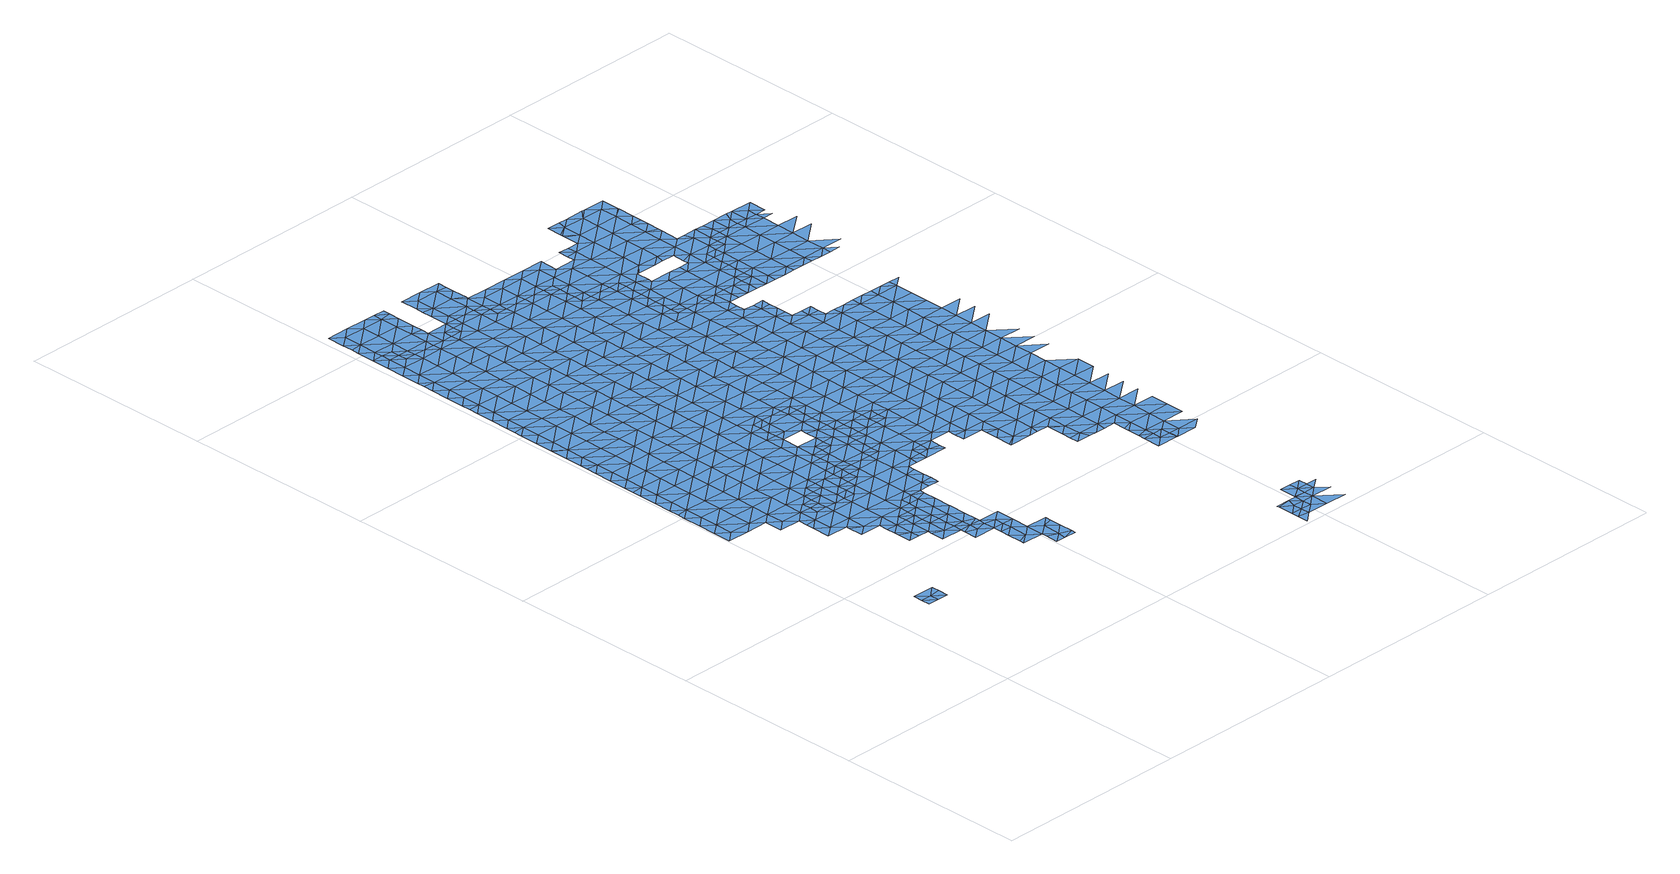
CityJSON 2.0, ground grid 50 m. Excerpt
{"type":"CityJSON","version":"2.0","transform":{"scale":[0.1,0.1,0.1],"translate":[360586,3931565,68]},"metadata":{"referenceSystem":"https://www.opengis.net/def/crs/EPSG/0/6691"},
"CityObjects":{
"waterbody1":{"type":"WaterBody","attributes":{"name":"9","class":"1140","function":"1","WaterBodyRiverFloodingRiskAttribute.description":"5","WaterBodyRiverFloodingRiskAttribute.rankOrg":"3","WaterBodyRiverFloodingRiskAttribute.adminType":"2","WaterBodyRiverFloodingRiskAttribute.scale":"L1"},"geometry":[{"type":"MultiSurface","lod":"1","boundaries":[[[0,1,2]],[[3,1,0]],[[1,4,2]],[[5,2,4]],[[5,6,2]],[[2,6,7]],[[2,7,0]]]}]},
"waterbody2":{"type":"WaterBody","attributes":{"name":"9","class":"1140","function":"1","WaterBodyRiverFloodingRiskAttribute.description":"5","WaterBodyRiverFloodingRiskAttribute.rankOrg":"2","WaterBodyRiverFloodingRiskAttribute.adminType":"2","WaterBodyRiverFloodingRiskAttribute.scale":"L1"},"geometry":[{"type":"MultiSurface","lod":"1","boundaries":[[[8,9,10]],[[9,11,10]],[[12,8,13]],[[8,10,13]],[[12,14,15]],[[14,12,13]],[[11,16,10]],[[17,18,19]],[[17,15,18]],[[15,14,18]],[[13,10,16]],[[20,14,13]],[[21,19,22]],[[19,18,22]],[[23,13,16]],[[24,25,21]],[[16,11,26]],[[21,22,24]],[[20,13,23]],[[18,14,20]],[[27,28,25]],[[18,29,22]],[[28,27,30]],[[25,24,27]],[[31,29,18]],[[26,32,16]],[[33,23,16]],[[31,18,20]],[[27,34,30]],[[30,34,35]],[[26,36,37]],[[32,33,16]],[[24,22,29]],[[23,33,20]],[[32,26,37]],[[29,38,24]],[[37,36,39]],[[40,35,41]],[[35,34,41]],[[20,42,31]],[[40,43,44]],[[41,43,40]],[[45,46,47]],[[27,24,48]],[[27,49,34]],[[50,32,37]],[[39,50,37]],[[48,24,38]],[[51,44,43]],[[48,49,27]],[[52,29,31]],[[46,53,47]],[[54,55,39]],[[55,45,47]],[[54,45,55]],[[20,33,42]],[[43,56,51]],[[57,51,56]],[[58,52,31]],[[49,59,34]],[[32,60,33]],[[41,59,43]],[[50,39,55]],[[31,42,58]],[[41,34,59]],[[61,62,63]],[[64,60,32]],[[53,65,47]],[[61,57,62]],[[52,66,29]],[[64,32,50]],[[57,56,62]],[[67,56,43]],[[47,68,55]],[[69,48,38]],[[70,71,53]],[[72,50,55]],[[70,73,71]],[[38,29,66]],[[63,74,75]],[[59,67,43]],[[42,33,60]],[[71,65,53]],[[63,62,74]],[[68,72,55]],[[73,76,71]],[[48,69,49]],[[42,77,58]],[[56,78,62]],[[75,79,80]],[[81,82,50]],[[81,50,72]],[[83,84,85]],[[86,84,83]],[[47,65,68]],[[64,50,82]],[[87,42,60]],[[75,74,79]],[[85,84,88]],[[38,66,69]],[[78,56,67]],[[49,89,59]],[[78,90,62]],[[62,91,74]],[[92,93,94]],[[76,95,71]],[[92,80,93]],[[71,95,65]],[[96,76,97]],[[42,87,77]],[[80,79,93]],[[90,91,62]],[[98,72,68]],[[97,88,96]],[[64,99,60]],[[52,58,100]],[[101,84,86]],[[102,79,74]],[[88,84,96]],[[49,69,103]],[[104,99,64]],[[96,95,76]],[[100,58,77]],[[64,82,104]],[[100,105,52]],[[106,68,65]],[[89,49,103]],[[107,94,108]],[[94,93,108]],[[95,109,65]],[[110,69,66]],[[102,93,79]],[[66,52,105]],[[84,111,96]],[[67,59,112]],[[104,82,113]],[[109,106,65]],[[114,115,116]],[[87,60,99]],[[98,68,117]],[[84,101,111]],[[118,107,119]],[[78,67,112]],[[116,115,101]],[[107,108,119]],[[102,74,91]],[[120,95,96]],[[69,110,103]],[[121,108,93]],[[59,89,112]],[[87,122,77]],[[78,123,90]],[[124,115,114]],[[125,120,96]],[[96,111,125]],[[113,126,104]],[[127,128,129]],[[101,130,111]],[[110,66,105]],[[127,118,128]],[[131,87,99]],[[117,68,106]],[[132,100,77]],[[133,91,90]],[[118,119,128]],[[101,115,130]],[[121,93,102]],[[78,112,123]],[[123,133,90]],[[134,135,104]],[[104,135,99]],[[134,104,126]],[[122,87,131]],[[132,105,100]],[[89,103,136]],[[137,111,130]],[[138,95,120]],[[139,129,140]],[[141,117,106]],[[129,128,140]],[[119,108,142]],[[143,144,115]],[[103,110,136]],[[142,108,121]],[[145,128,119]],[[109,95,138]],[[115,124,143]],[[133,146,91]],[[91,147,102]],[[130,115,144]],[[139,148,149]],[[135,150,99]],[[148,139,140]],[[77,122,132]],[[138,151,109]],[[109,152,106]],[[130,153,137]],[[154,110,105]],[[155,89,136]],[[99,156,131]],[[132,157,105]],[[158,153,130]],[[102,147,121]],[[138,120,159]],[[160,119,142]],[[112,89,161]],[[112,162,123]],[[163,140,128]],[[130,144,158]],[[141,106,164]],[[161,89,155]],[[165,149,148]],[[166,149,165]],[[131,156,122]],[[167,150,135]],[[168,142,121]],[[145,119,160]],[[169,166,165]],[[123,162,133]],[[91,146,147]],[[110,170,136]],[[159,171,138]],[[147,168,121]],[[156,99,150]],[[109,151,152]],[[154,105,157]],[[154,170,110]],[[170,155,136]],[[164,106,152]],[[172,132,122]],[[173,169,174]],[[112,161,162]],[[169,165,174]],[[163,128,145]],[[148,140,163]],[[133,175,146]],[[176,177,138]],[[138,177,151]],[[138,171,176]],[[168,178,142]],[[167,179,150]],[[142,180,160]],[[181,122,156]],[[182,183,184]],[[185,173,186]],[[178,180,142]],[[182,164,152]],[[184,164,182]],[[173,174,186]],[[165,148,187]],[[132,188,157]],[[189,145,160]],[[133,162,175]],[[187,148,163]],[[146,190,147]],[[177,191,151]],[[186,192,185]],[[172,188,132]],[[179,193,150]],[[185,192,194]],[[161,155,195]],[[122,181,172]],[[151,196,152]],[[157,188,154]],[[197,183,182]],[[195,155,170]],[[180,189,160]],[[198,162,161]],[[189,163,145]],[[174,165,199]],[[147,190,168]],[[146,175,200]],[[199,165,187]],[[201,186,174]],[[202,182,152]],[[199,203,174]],[[204,191,177]],[[205,194,192]],[[206,193,179]],[[207,197,182]],[[156,150,208]],[[156,209,181]],[[210,187,163]],[[186,211,192]],[[146,200,190]],[[154,212,170]],[[161,195,213]],[[190,214,168]],[[168,215,178]],[[208,150,193]],[[151,191,196]],[[216,205,192]],[[198,161,213]],[[202,207,182]],[[175,162,198]],[[181,209,172]],[[217,195,170]],[[218,199,187]],[[154,188,219]],[[186,201,211]],[[210,163,189]],[[204,220,191]],[[192,211,216]],[[174,203,201]],[[178,221,180]],[[206,222,193]],[[152,196,202]],[[212,217,170]],[[217,213,195]],[[156,208,209]],[[200,175,223]],[[205,216,224]],[[154,219,212]],[[215,221,178]],[[223,175,198]],[[209,225,172]],[[168,214,215]],[[218,187,210]],[[222,206,226]],[[220,227,191]],[[180,228,189]],[[188,172,225]],[[229,196,191]],[[199,230,203]],[[202,231,207]],[[232,211,201]],[[208,193,233]],[[233,193,222]],[[234,231,226]],[[221,228,180]],[[228,210,189]],[[234,207,231]],[[235,230,199]],[[217,236,213]],[[213,237,198]],[[200,223,238]],[[227,229,191]],[[235,199,218]],[[190,200,239]],[[240,241,208]],[[208,241,209]],[[240,208,233]],[[242,202,196]],[[203,243,201]],[[244,227,220]],[[236,237,213]],[[245,188,225]],[[239,200,238]],[[219,246,212]],[[247,226,231]],[[248,223,198]],[[249,218,210]],[[219,188,246]],[[214,250,215]],[[241,251,209]],[[232,201,252]],[[229,242,196]],[[214,190,250]],[[228,249,210]],[[253,231,202]],[[237,248,198]],[[225,209,251]],[[248,238,223]],[[188,245,246]],[[250,190,239]],[[254,247,231]],[[246,255,212]],[[256,227,244]],[[257,245,225]],[[215,258,221]],[[259,235,218]],[[242,253,202]],[[203,230,243]],[[252,201,243]],[[253,254,231]],[[260,239,238]],[[256,261,227]],[[225,251,257]],[[262,259,218]],[[217,212,263]],[[257,264,245]],[[251,241,265]],[[262,218,249]],[[265,241,266]],[[215,250,258]],[[245,267,246]],[[229,227,268]],[[235,269,230]],[[263,212,255]],[[270,252,243]],[[227,261,268]],[[271,272,221]],[[272,249,228]],[[260,238,248]],[[245,264,267]],[[259,269,235]],[[273,250,239]],[[236,217,274]],[[229,275,242]],[[276,229,268]],[[221,258,271]],[[228,221,272]],[[277,278,246]],[[266,279,265]],[[280,251,265]],[[277,246,267]],[[237,236,274]],[[243,281,270]],[[229,276,275]],[[255,246,278]],[[282,254,253]],[[217,263,274]],[[283,262,249]],[[284,239,260]],[[243,230,269]],[[274,285,237]],[[237,286,248]],[[287,280,265]],[[275,288,242]],[[287,265,279]],[[272,283,249]],[[286,260,248]],[[273,239,284]],[[258,250,273]],[[243,289,281]],[[258,290,271]],[[282,253,291]],[[283,292,262]],[[262,293,259]],[[243,269,289]],[[263,255,294]],[[295,288,275]],[[255,278,294]],[[296,284,260]],[[253,242,297]],[[298,274,263]],[[237,285,286]],[[292,293,262]],[[290,258,273]],[[286,296,260]],[[259,293,269]],[[278,299,294]],[[242,288,297]],[[300,281,289]],[[298,285,274]],[[291,253,297]],[[301,289,269]],[[263,294,302]],[[303,271,290]],[[272,304,283]],[[295,305,288]],[[296,306,284]],[[284,307,273]],[[272,271,304]],[[293,301,269]],[[299,308,294]],[[298,263,302]],[[309,310,311]],[[312,286,285]],[[310,291,297]],[[309,291,310]],[[271,303,304]],[[313,314,288]],[[288,314,297]],[[283,315,292]],[[300,289,316]],[[288,305,313]],[[317,302,294]],[[318,312,285]],[[307,284,306]],[[290,273,307]],[[318,285,298]],[[319,320,321]],[[322,296,286]],[[319,311,320]],[[290,323,303]],[[311,310,320]],[[324,289,301]],[[307,323,290]],[[283,304,315]],[[314,325,297]],[[316,289,324]],[[315,326,292]],[[292,327,293]],[[294,308,317]],[[312,322,286]],[[322,306,296]],[[328,298,302]],[[329,321,320]],[[326,327,292]],[[330,304,303]],[[316,331,332]],[[293,327,301]],[[310,297,325]],[[317,308,333]],[[334,328,302]],[[332,331,335]],[[336,320,310]],[[331,316,324]],[[337,338,339]],[[334,302,317]],[[320,340,329]],[[341,339,338]],[[342,303,323]],[[298,343,318]],[[304,330,315]],[[301,344,324]],[[314,345,325]],[[346,341,338]],[[347,336,310]],[[333,348,317]],[[347,310,325]],[[349,335,331]],[[328,343,298]],[[343,312,318]],[[350,323,307]],[[351,306,322]],[[352,346,338]],[[353,346,352]],[[303,342,330]],[[307,306,350]],[[345,354,325]],[[355,331,324]],[[356,353,352]],[[337,357,338]],[[301,327,344]],[[344,358,324]],[[359,334,317]],[[340,320,336]],[[360,342,323]],[[361,322,312]],[[306,351,350]],[[358,355,324]],[[362,356,352]],[[363,356,362]],[[349,331,364]],[[348,363,362]],[[315,330,365]],[[326,315,366]],[[367,328,334]],[[317,348,359]],[[368,361,312]],[[369,340,336]],[[322,361,351]],[[370,330,342]],[[312,343,368]],[[315,365,366]],[[327,371,344]],[[323,350,360]],[[347,325,372]],[[348,362,359]],[[325,354,372]],[[352,338,373]],[[364,331,355]],[[327,326,371]],[[338,357,373]],[[374,362,352]],[[367,334,359]],[[375,343,328]],[[336,376,369]],[[377,350,351]],[[378,342,360]],[[326,366,371]],[[336,347,379]],[[357,380,373]],[[344,381,358]],[[379,347,372]],[[382,364,355]],[[383,375,328]],[[375,368,343]],[[384,352,373]],[[385,377,351]],[[377,360,350]],[[354,386,372]],[[383,328,367]],[[370,342,378]],[[379,387,336]],[[365,330,370]],[[358,388,355]],[[385,351,361]],[[389,366,365]],[[336,387,376]],[[380,390,373]],[[391,382,355]],[[374,352,384]],[[344,371,392]],[[359,362,374]],[[388,391,355]],[[393,367,359]],[[394,378,360]],[[395,361,368]],[[358,381,388]],[[396,365,370]],[[366,389,371]],[[344,392,381]],[[386,397,372]],[[398,379,372]],[[393,383,367]],[[399,382,391]],[[400,395,368]],[[401,384,373]],[[395,385,361]],[[402,359,374]],[[403,404,386]],[[403,405,404]],[[400,368,375]],[[406,407,390]],[[408,373,390]],[[406,376,407]],[[365,396,389]],[[376,387,407]],[[360,377,394]],[[393,359,402]],[[409,388,381]],[[410,375,383]],[[411,374,384]],[[405,412,404]],[[413,414,378]],[[397,386,404]],[[392,371,415]],[[416,377,385]],[[408,390,407]],[[398,372,397]],[[378,394,413]],[[370,378,414]],[[417,407,387]],[[371,389,415]],[[418,419,420]],[[421,400,375]],[[381,422,409]],[[373,408,401]],[[418,423,419]],[[424,402,374]],[[416,394,377]],[[410,383,393]],[[387,379,417]],[[396,370,414]],[[425,385,395]],[[426,419,423]],[[427,392,415]],[[428,429,430]],[[417,379,398]],[[428,431,432]],[[433,408,407]],[[434,397,404]],[[381,392,435]],[[384,401,411]],[[436,437,412]],[[438,393,402]],[[421,375,410]],[[417,433,407]],[[436,420,437]],[[439,395,400]],[[440,415,389]],[[385,425,416]],[[435,392,427]],[[381,435,422]],[[431,428,430]],[[420,419,437]],[[404,412,441]],[[396,414,442]],[[389,396,440]],[[443,401,408]],[[444,439,400]],[[374,411,424]],[[413,394,445]],[[397,446,398]],[[447,410,393]],[[441,412,437]],[[444,400,421]],[[440,396,442]],[[433,443,408]],[[445,394,416]],[[448,414,413]],[[434,404,441]],[[434,446,397]],[[426,449,419]],[[430,450,431]],[[440,451,415]],[[452,411,401]],[[453,422,435]],[[454,417,398]],[[425,395,439]],[[419,455,437]],[[402,424,438]],[[456,448,413]],[[457,421,410]],[[448,442,414]],[[458,416,425]],[[456,413,445]],[[455,441,437]],[[446,454,398]],[[459,449,426]],[[427,415,460]],[[435,461,453]],[[458,445,416]],[[393,438,447]],[[421,457,444]],[[401,443,452]],[[462,425,439]],[[450,430,463]],[[415,451,460]],[[419,449,455]],[[464,465,411]],[[435,427,466]],[[465,438,424]],[[458,425,462]],[[410,447,457]],[[433,417,467]],[[468,449,459]],[[440,442,469]],[[444,470,439]],[[411,452,464]],[[424,411,465]],[[435,466,461]],[[469,442,448]],[[471,472,473]],[[474,475,476]],[[434,441,477]],[[427,460,466]],[[478,446,434]],[[472,450,463]],[[471,450,472]],[[477,441,455]],[[479,460,451]],[[476,475,480]],[[417,454,467]],[[481,475,474]],[[456,445,482]],[[470,444,457]],[[443,433,483]],[[451,440,484]],[[443,485,452]],[[439,486,462]],[[482,445,458]],[[487,448,456]],[[484,440,469]],[[488,473,472]],[[468,489,449]],[[490,479,451]],[[478,434,477]],[[491,461,466]],[[492,493,438]],[[446,494,454]],[[493,457,447]],[[479,495,460]],[[496,466,460]],[[433,467,483]],[[449,497,455]],[[498,468,499]],[[452,485,464]],[[498,480,475]],[[478,494,446]],[[499,480,498]],[[487,469,448]],[[495,496,460]],[[486,439,470]],[[463,500,472]],[[462,501,458]],[[438,465,492]],[[502,456,482]],[[447,438,493]],[[490,451,484]],[[503,488,472]],[[504,475,481]],[[498,489,468]],[[505,491,466]],[[506,477,455]],[[443,483,485]],[[464,507,465]],[[494,508,454]],[[454,509,467]],[[501,462,486]],[[485,507,464]],[[456,502,487]],[[466,496,505]],[[510,484,469]],[[505,511,491]],[[497,506,455]],[[504,512,475]],[[508,509,454]],[[449,489,497]],[[513,479,490]],[[514,515,457]],[[516,483,467]],[[515,486,470]],[[477,517,478]],[[465,518,492]],[[519,510,469]],[[510,490,484]],[[520,458,501]],[[507,518,465]],[[503,472,521]],[[457,493,514]],[[498,475,512]],[[519,469,487]],[[470,457,515]],[[522,489,498]],[[506,517,477]],[[482,458,523]],[[509,516,467]],[[524,512,504]],[[490,525,513]],[[526,485,483]],[[527,528,503]],[[523,458,520]],[[518,529,492]],[[492,530,493]],[[487,502,531]],[[502,482,532]],[[516,526,483]],[[489,533,497]],[[510,534,490]],[[535,519,487]],[[498,512,522]],[[536,537,486]],[[537,520,501]],[[538,535,487]],[[532,482,523]],[[494,478,539]],[[494,540,508]],[[493,530,514]],[[541,542,543]],[[544,512,524]],[[490,534,525]],[[485,545,507]],[[487,531,538]],[[486,515,536]],[[531,502,532]],[[501,486,537]],[[546,547,542]],[[533,489,522]],[[548,510,519]],[[478,517,539]],[[507,545,518]],[[549,523,520]],[[550,548,519]],[[492,529,530]],[[546,542,541]],[[519,535,550]],[[547,551,552]],[[530,553,514]],[[514,554,515]],[[506,497,555]],[[556,517,506]],[[546,551,547]],[[557,531,532]],[[551,544,552]],[[509,508,540]],[[555,497,533]],[[558,525,534]],[[559,534,510]],[[494,539,540]],[[560,512,544]],[[485,526,545]],[[555,556,506]],[[561,559,510]],[[515,554,536]],[[541,562,546]],[[510,548,561]],[[523,563,532]],[[520,537,549]],[[564,565,566]],[[516,509,567]],[[568,533,522]],[[532,569,557]],[[559,570,534]],[[534,571,558]],[[567,509,540]],[[522,512,572]],[[556,573,517]],[[529,574,530]],[[570,571,534]],[[514,553,554]],[[544,551,560]],[[518,545,575]],[[563,523,549]],[[529,518,574]],[[572,512,560]],[[572,568,522]],[[554,576,536]],[[536,577,537]],[[526,516,578]],[[579,555,533]],[[580,545,526]],[[546,581,551]],[[565,564,582]],[[518,575,574]],[[539,517,583]],[[530,584,553]],[[562,565,582]],[[585,582,564]],[[516,567,578]],[[537,577,549]],[[586,532,563]],[[546,562,587]],[[569,532,586]],[[551,581,560]],[[517,573,583]],[[555,588,556]],[[589,575,545]],[[540,539,590]],[[553,591,554]],[[562,582,587]],[[526,578,580]],[[536,576,577]],[[580,592,545]],[[563,549,593]],[[530,574,584]],[[577,594,549]],[[546,587,581]],[[590,539,583]],[[595,569,586]],[[560,596,572]],[[597,586,563]],[[533,568,579]],[[581,596,560]],[[598,597,563]],[[556,599,573]],[[567,540,600]],[[563,593,598]],[[554,601,576]],[[553,584,591]],[[585,602,582]],[[593,549,594]],[[588,555,579]],[[588,599,556]],[[603,595,586]],[[600,540,590]],[[572,604,568]],[[589,545,592]],[[573,599,583]],[[576,605,577]],[[606,580,578]],[[578,567,607]],[[603,586,597]],[[587,582,602]],[[574,575,608]],[[554,591,601]],[[609,593,594]],[[587,610,581]],[[611,590,583]],[[605,612,577]],[[613,594,577]],[[604,572,596]],[[607,606,578]],[[606,592,580]],[[608,575,589]],[[584,574,608]],[[612,613,577]],[[567,600,607]],[[576,614,605]],[[615,591,584]],[[608,616,584]],[[576,601,614]],[[579,568,617]],[[597,618,603]],[[581,619,596]],[[613,620,594]],[[594,621,609]],[[617,568,604]],[[610,619,581]],[[620,621,594]],[[617,622,579]],[[592,623,589]],[[583,599,611]],[[597,624,618]],[[606,623,592]],[[591,625,601]],[[626,605,614]],[[588,579,622]],[[627,614,601]],[[628,603,618]],[[600,590,629]],[[630,604,596]],[[619,631,596]],[[615,625,591]],[[622,632,588]],[[588,633,599]],[[624,634,618]],[[590,611,629]],[[584,616,615]],[[629,635,600]],[[625,627,601]],[[632,633,588]],[[607,600,635]],[[618,636,628]],[[608,589,637]],[[638,639,614]],[[634,636,618]],[[604,640,617]],[[638,614,627]],[[607,641,606]],[[637,589,623]],[[608,642,616]],[[626,614,639]],[[635,641,607]],[[617,643,622]],[[644,623,606]],[[642,608,637]],[[611,599,645]],[[616,646,615]],[[647,636,634]],[[642,646,616]],[[648,627,625]],[[649,647,634]],[[650,644,606]],[[599,633,645]],[[651,635,629]],[[652,625,615]],[[622,653,632]],[[629,611,654]],[[606,641,650]],[[655,648,625]],[[656,636,647]],[[644,657,623]],[[611,645,654]],[[632,658,633]],[[649,659,647]],[[635,660,641]],[[637,623,657]],[[615,646,652]],[[653,658,632]],[[651,629,654]],[[647,661,656]],[[633,658,645]],[[625,662,655]],[[663,650,641]],[[661,647,659]],[[642,637,664]],[[642,665,646]],[[625,652,662]],[[660,635,651]],[[650,663,644]],[[637,657,664]],[[666,661,659]],[[646,667,652]],[[668,655,662]],[[669,666,659]],[[665,642,664]],[[654,670,651]],[[641,660,663]],[[652,667,662]],[[666,671,661]],[[672,668,662]],[[673,660,651]],[[674,661,671]],[[657,644,675]],[[676,664,657]],[[675,644,663]],[[677,674,671]],[[669,678,666]],[[646,665,667]],[[679,672,662]],[[680,663,660]],[[681,677,671]],[[682,677,681]],[[683,682,681]],[[684,671,666]],[[679,662,667]],[[657,675,676]],[[684,666,678]],[[685,683,686]],[[665,664,687]],[[683,681,686]],[[688,681,671]],[[663,689,675]],[[664,676,687]],[[690,685,691]],[[687,692,665]],[[693,672,679]],[[694,684,678]],[[691,685,686]],[[684,688,671]],[[667,665,692]],[[695,676,675]],[[696,686,681]],[[692,697,667]],[[679,698,693]],[[686,699,691]],[[700,687,676]],[[694,701,684]],[[696,681,688]],[[679,667,702]],[[679,702,698]],[[703,688,684]],[[667,697,702]],[[701,703,684]],[[704,686,696]],[[699,686,704]],[[705,698,702]],[[706,703,701]],[[703,707,688]],[[708,699,704]],[[709,699,708]],[[710,709,708]],[[707,711,688]],[[712,704,696]],[[696,688,711]],[[713,710,708]],[[705,702,714]],[[706,715,703]],[[711,712,696]],[[712,708,704]],[[708,716,713]],[[703,717,707]],[[703,715,717]],[[708,718,716]],[[707,719,711]],[[718,708,712]],[[717,719,707]],[[717,715,720]],[[711,721,712]],[[722,716,718]],[[720,723,717]],[[711,719,721]],[[724,722,718]],[[718,712,725]],[[717,726,719]],[[712,721,725]],[[718,727,724]],[[728,721,719]],[[718,725,727]],[[721,729,725]],[[730,724,727]],[[731,730,727]]]}]},
"waterbody3":{"type":"WaterBody","attributes":{"name":"9","class":"1140","function":"1","WaterBodyRiverFloodingRiskAttribute.description":"5","WaterBodyRiverFloodingRiskAttribute.rankOrg":"1","WaterBodyRiverFloodingRiskAttribute.adminType":"2","WaterBodyRiverFloodingRiskAttribute.scale":"L1"},"geometry":[{"type":"MultiSurface","lod":"1","boundaries":[[[167,135,732]],[[733,126,117]],[[184,183,733]],[[179,732,183]],[[183,732,733]],[[733,732,126]],[[134,126,732]],[[134,732,135]],[[734,179,183]],[[206,179,734]],[[226,206,734]],[[234,226,734]],[[197,734,183]],[[98,117,735]],[[81,98,735]],[[732,179,167]],[[113,82,735]],[[735,117,126]],[[126,113,735]],[[82,81,735]],[[81,72,98]],[[733,117,141]],[[141,184,733]],[[184,141,164]],[[197,207,734]],[[234,734,207]]]}]},
"waterbody4":{"type":"WaterBody","attributes":{"name":"9","class":"1140","function":"1","WaterBodyRiverFloodingRiskAttribute.description":"5","WaterBodyRiverFloodingRiskAttribute.rankOrg":"2","WaterBodyRiverFloodingRiskAttribute.adminType":"2","WaterBodyRiverFloodingRiskAttribute.scale":"L1"},"geometry":[{"type":"MultiSurface","lod":"1","boundaries":[[[736,737,738]],[[738,739,736]],[[739,740,736]],[[741,737,736]],[[740,739,124]],[[742,739,738]],[[740,741,736]]]}]},
"waterbody5":{"type":"WaterBody","attributes":{"name":"9","class":"1140","function":"1","WaterBodyRiverFloodingRiskAttribute.description":"5","WaterBodyRiverFloodingRiskAttribute.rankOrg":"1","WaterBodyRiverFloodingRiskAttribute.adminType":"2","WaterBodyRiverFloodingRiskAttribute.scale":"L1"},"geometry":[{"type":"MultiSurface","lod":"1","boundaries":[[[144,143,743]],[[744,745,743]],[[739,746,743]],[[742,746,739]],[[143,739,743]],[[153,171,747]],[[748,749,171]],[[750,749,748]],[[751,750,748]],[[751,748,752]],[[111,137,747]],[[753,220,204]],[[176,204,177]],[[753,749,750]],[[753,204,749]],[[204,176,749]],[[176,171,749]],[[159,747,171]],[[159,120,747]],[[747,120,125]],[[125,111,747]],[[124,739,143]],[[746,744,743]],[[744,752,745]],[[745,752,748]],[[745,748,153]],[[748,171,153]],[[153,158,745]],[[137,153,747]],[[158,144,745]],[[144,743,745]]]}]},
"waterbody6":{"type":"WaterBody","attributes":{"name":"9","class":"1140","function":"1","WaterBodyRiverFloodingRiskAttribute.description":"5","WaterBodyRiverFloodingRiskAttribute.rankOrg":"2","WaterBodyRiverFloodingRiskAttribute.adminType":"2","WaterBodyRiverFloodingRiskAttribute.scale":"L1"},"geometry":[{"type":"MultiSurface","lod":"1","boundaries":[[[754,755,756]],[[757,758,759]],[[760,757,761]],[[762,763,760]],[[763,762,737]],[[764,754,756]],[[764,756,765]],[[765,756,760]],[[757,760,756]],[[758,757,755]],[[758,755,766]],[[767,766,755]],[[767,768,766]],[[755,757,756]],[[758,769,759]],[[769,758,770]],[[766,771,770]],[[763,765,760]],[[758,766,770]],[[762,760,761]],[[768,772,766]],[[772,771,766]],[[771,772,773]]]}]},
"waterbody7":{"type":"WaterBody","attributes":{"name":"9","class":"1140","function":"1","WaterBodyRiverFloodingRiskAttribute.description":"5","WaterBodyRiverFloodingRiskAttribute.rankOrg":"1","WaterBodyRiverFloodingRiskAttribute.adminType":"2","WaterBodyRiverFloodingRiskAttribute.scale":"L1"},"geometry":[{"type":"MultiSurface","lod":"1","boundaries":[[[738,774,742]],[[762,761,774]],[[761,775,774]],[[742,774,775]],[[774,737,762]],[[738,737,774]]]}]},
"waterbody8":{"type":"WaterBody","attributes":{"name":"9","class":"1140","function":"1","WaterBodyRiverFloodingRiskAttribute.description":"5","WaterBodyRiverFloodingRiskAttribute.rankOrg":"1","WaterBodyRiverFloodingRiskAttribute.adminType":"2","WaterBodyRiverFloodingRiskAttribute.scale":"L1"},"geometry":[{"type":"MultiSurface","lod":"1","boundaries":[[[776,777,778]],[[779,780,781]],[[780,281,781]],[[270,281,780]],[[211,232,216]],[[300,316,782]],[[332,782,316]],[[776,783,784]],[[335,782,332]],[[335,781,782]],[[281,300,782]],[[785,784,786]],[[787,779,788]],[[784,785,776]],[[789,779,787]],[[789,790,779]],[[789,791,790]],[[777,792,778]],[[793,792,794]],[[794,795,793]],[[796,797,795]],[[798,797,796]],[[799,797,798]],[[797,799,790]],[[799,224,790]],[[205,224,799]],[[789,776,791]],[[783,776,789]],[[780,779,790]],[[781,788,779]],[[777,776,785]],[[791,776,778]],[[793,778,792]],[[232,252,800]],[[800,252,780]],[[216,232,800]],[[780,252,270]],[[781,281,782]],[[790,800,780]],[[787,783,789]],[[795,797,793]],[[778,793,797]],[[778,797,791]],[[797,790,791]],[[224,800,790]],[[216,800,224]],[[799,798,194]],[[799,194,205]]]}]},
"waterbody9":{"type":"WaterBody","attributes":{"name":"9","class":"1140","function":"1","WaterBodyRiverFloodingRiskAttribute.description":"5","WaterBodyRiverFloodingRiskAttribute.rankOrg":"1","WaterBodyRiverFloodingRiskAttribute.adminType":"2","WaterBodyRiverFloodingRiskAttribute.scale":"L1"},"geometry":[{"type":"MultiSurface","lod":"1","boundaries":[[[801,222,247]],[[802,801,803]],[[801,802,804]],[[804,279,266]],[[233,222,801]],[[803,801,254]],[[247,254,801]],[[282,803,254]],[[282,291,803]],[[804,233,801]],[[240,233,804]],[[240,804,241]],[[266,241,804]],[[279,804,802]],[[339,341,805]],[[805,806,339]],[[321,339,806]],[[339,321,807]],[[807,321,329]],[[309,311,803]],[[802,311,319]],[[319,321,802]],[[808,340,369]],[[340,808,357]],[[340,357,807]],[[337,807,357]],[[369,376,808]],[[329,340,807]],[[337,339,807]],[[380,357,808]],[[376,406,808]],[[287,279,806]],[[309,803,291]],[[803,311,802]],[[806,279,802]],[[805,280,806]],[[809,280,805]],[[809,805,810]],[[264,811,267]],[[277,267,812]],[[278,277,299]],[[280,287,806]],[[811,257,810]],[[264,257,811]],[[813,812,811]],[[810,813,811]],[[813,810,805]],[[308,812,814]],[[299,812,308]],[[814,812,813]],[[299,277,812]],[[333,308,814]],[[333,814,348]],[[363,348,814]],[[363,814,356]],[[814,813,356]],[[353,356,813]],[[812,267,811]],[[226,247,222]],[[353,813,346]],[[813,805,346]],[[341,346,805]],[[808,390,380]],[[406,390,808]],[[802,321,806]]]}]},
"waterbody10":{"type":"WaterBody","attributes":{"name":"9","class":"1140","function":"1","WaterBodyRiverFloodingRiskAttribute.description":"5","WaterBodyRiverFloodingRiskAttribute.rankOrg":"1","WaterBodyRiverFloodingRiskAttribute.adminType":"2","WaterBodyRiverFloodingRiskAttribute.scale":"L1"},"geometry":[{"type":"MultiSurface","lod":"1","boundaries":[[[313,815,314]],[[345,815,354]],[[816,354,815]],[[817,816,815]],[[817,815,305]],[[313,305,815]],[[345,314,815]]]}]},
"waterbody11":{"type":"WaterBody","attributes":{"name":"9","class":"1140","function":"1","WaterBodyRiverFloodingRiskAttribute.description":"5","WaterBodyRiverFloodingRiskAttribute.rankOrg":"1","WaterBodyRiverFloodingRiskAttribute.adminType":"2","WaterBodyRiverFloodingRiskAttribute.scale":"L1"},"geometry":[{"type":"MultiSurface","lod":"1","boundaries":[[[818,819,820]],[[818,432,821]],[[432,431,821]],[[819,818,821]],[[431,471,821]],[[819,471,473]],[[471,819,821]],[[471,431,450]]]}]},
"waterbody12":{"type":"WaterBody","attributes":{"name":"9","class":"1140","function":"1","WaterBodyRiverFloodingRiskAttribute.description":"5","WaterBodyRiverFloodingRiskAttribute.rankOrg":"1","WaterBodyRiverFloodingRiskAttribute.adminType":"2","WaterBodyRiverFloodingRiskAttribute.scale":"L1"},"geometry":[{"type":"MultiSurface","lod":"1","boundaries":[[[488,503,822]],[[823,822,824]],[[528,825,822]],[[822,825,824]],[[823,826,822]],[[822,826,488]],[[473,488,826]],[[528,822,503]]]}]},
"waterbody13":{"type":"WaterBody","attributes":{"name":"9","class":"1140","function":"1","WaterBodyRiverFloodingRiskAttribute.description":"5","WaterBodyRiverFloodingRiskAttribute.rankOrg":"1","WaterBodyRiverFloodingRiskAttribute.adminType":"2","WaterBodyRiverFloodingRiskAttribute.scale":"L1"},"geometry":[{"type":"MultiSurface","lod":"1","boundaries":[[[827,566,565]],[[541,543,827]],[[827,543,828]],[[827,565,562]],[[828,566,827]],[[562,541,827]]]}]},
"waterbody14":{"type":"WaterBody","attributes":{"name":"9","class":"1140","function":"1","WaterBodyRiverFloodingRiskAttribute.description":"5","WaterBodyRiverFloodingRiskAttribute.rankOrg":"1","WaterBodyRiverFloodingRiskAttribute.adminType":"2","WaterBodyRiverFloodingRiskAttribute.scale":"L1"},"geometry":[{"type":"MultiSurface","lod":"1","boundaries":[[[829,830,831]],[[832,833,834]],[[832,834,835]],[[836,837,838]],[[839,836,838]],[[840,830,841]],[[830,829,841]],[[841,829,842]],[[842,829,843]],[[843,829,844]],[[844,829,845]],[[845,829,831]],[[846,535,538]],[[535,846,847]],[[550,535,847]],[[847,548,550]],[[548,847,848]],[[561,548,848]],[[849,496,495]],[[496,849,850]],[[851,850,849]],[[852,850,851]],[[853,850,852]],[[854,853,852]],[[855,853,854]],[[856,855,854]],[[856,854,857]],[[856,857,858]],[[859,858,857]],[[860,859,861]],[[860,861,862]],[[862,861,848]],[[862,848,863]],[[863,848,864]],[[863,864,865]],[[865,866,863]],[[863,866,867]],[[867,866,868]],[[868,866,869]],[[869,866,870]],[[871,870,866]],[[870,871,683]],[[870,683,685]],[[872,335,873]],[[335,349,873]],[[382,399,874]],[[875,874,399]],[[874,875,876]],[[877,876,875]],[[877,878,876]],[[879,880,878]],[[878,880,876]],[[876,880,881]],[[881,880,882]],[[880,883,882]],[[880,884,883]],[[885,833,886]],[[885,886,887]],[[885,887,888]],[[885,888,889]],[[834,885,889]],[[674,677,890]],[[871,890,677]],[[871,891,890]],[[891,871,865]],[[636,890,891]],[[656,890,636]],[[656,661,890]],[[628,636,891]],[[834,889,892]],[[557,569,846]],[[569,893,846]],[[893,569,595]],[[595,603,893]],[[891,893,603]],[[891,864,893]],[[864,846,893]],[[835,834,892]],[[853,835,892]],[[603,628,891]],[[682,871,677]],[[661,674,890]],[[835,853,894]],[[894,838,895]],[[855,838,894]],[[838,855,896]],[[897,896,855]],[[898,896,897]],[[830,899,831]],[[896,899,830]],[[898,899,896]],[[900,899,898]],[[899,900,901]],[[531,557,538]],[[538,557,846]],[[864,847,846]],[[848,559,561]],[[570,559,861]],[[570,861,571]],[[571,861,857]],[[851,571,857]],[[558,571,851]],[[513,525,849]],[[513,849,479]],[[525,558,851]],[[453,461,888]],[[422,453,888]],[[422,888,902]],[[491,511,889]],[[505,850,511]],[[850,892,511]],[[461,491,889]],[[409,422,902]],[[391,409,902]],[[409,391,388]],[[495,479,849]],[[505,496,850]],[[525,851,849]],[[852,851,857]],[[852,857,854]],[[858,903,856]],[[904,903,858]],[[904,905,903]],[[906,905,904]],[[907,905,906]],[[905,907,908]],[[908,907,909]],[[907,690,909]],[[907,870,690]],[[869,870,907]],[[907,910,869]],[[690,691,909]],[[909,710,908]],[[709,710,909]],[[699,709,909]],[[710,911,908]],[[912,911,710]],[[913,911,912]],[[914,915,916]],[[917,916,915]],[[918,916,917]],[[916,918,903]],[[918,917,898]],[[917,919,898]],[[919,917,920]],[[917,921,920]],[[900,922,923]],[[900,919,922]],[[922,919,924]],[[924,919,920]],[[905,914,916]],[[925,914,908]],[[921,917,915]],[[925,908,911]],[[908,914,905]],[[910,907,906]],[[926,904,927]],[[927,858,928]],[[926,906,904]],[[905,916,903]],[[927,904,858]],[[856,903,918]],[[918,897,856]],[[928,858,859]],[[848,861,559]],[[867,862,863]],[[864,848,847]],[[891,865,864]],[[866,865,871]],[[682,683,871]],[[685,690,870]],[[691,699,909]],[[900,929,901]],[[830,840,839]],[[930,730,931]],[[724,730,930]],[[881,932,872]],[[932,881,933]],[[933,882,934]],[[934,882,935]],[[881,872,873]],[[874,881,873]],[[873,364,874]],[[349,364,873]],[[902,399,391]],[[936,399,902]],[[936,902,887]],[[937,936,887]],[[875,936,937]],[[874,364,382]],[[399,936,875]],[[859,857,861]],[[881,882,933]],[[884,880,879]],[[937,887,886]],[[902,888,887]],[[461,889,888]],[[511,892,889]],[[892,850,853]],[[855,894,853]],[[856,897,855]],[[918,898,897]],[[919,900,898]],[[831,899,901]],[[929,900,923]],[[724,930,938]],[[939,940,941]],[[940,913,912]],[[912,710,713]],[[931,942,930]],[[942,938,930]],[[939,941,938]],[[938,941,724]],[[722,724,941]],[[716,722,941]],[[940,716,941]],[[912,716,940]],[[713,716,912]],[[935,882,883]],[[834,833,885]],[[895,838,837]],[[896,839,838]],[[830,839,896]],[[876,881,874]],[[943,831,901]],[[943,901,944]],[[901,929,944]],[[945,831,943]],[[845,831,945]]]}]}
},
"vertices":[
[109,369,11],[137,345,11],[137,368,11],[109,346,11],[165,345,11],[166,371,11],[166,391,11],[109,392,11],
[4,902,8],[3,856,8],[32,879,8],[60,855,8],[5,948,8],[33,925,8],[33,971,8],[5,995,8],[89,878,8],[6,1015,8],[34,1017,8],[6,1041,8],[90,970,8],[7,1087,8],[35,1063,8],[89,924,8],[36,1110,8],[8,1133,8],[117,854,8],[36,1156,8],[8,1155,8],[92,1063,8],[8,1179,8],[91,1016,8],[145,877,8],[146,923,8],[37,1202,8],[9,1226,8],[116,808,8],[145,831,8],[92,1109,8],[173,807,8],[10,1272,8],[38,1248,8],[147,969,8],[39,1295,8],[10,1298,8],[172,761,8],[171,715,8],[200,737,8],[93,1155,8],[94,1201,8],[201,830,8],[11,1318,8],[148,1062,8],[228,714,8],[172,783,8],[201,784,8],[39,1341,8],[11,1364,8],[148,1015,8],[94,1247,8],[203,922,8],[12,1408,8],[40,1387,8],[12,1411,8],[202,876,8],[257,736,8],[149,1108,8],[95,1294,8],[257,783,8],[150,1154,8],[228,707,7],[256,690,7],[229,806,8],[227,668,7],[41,1433,8],[13,1457,8],[284,667,7],[204,1015,8],[96,1340,8],[41,1479,8],[13,1503,8],[230,829,8],[230,852,8],[282,574,7],[311,597,7],[283,609,7],[311,574,7],[203,968,8],[283,620,7],[151,1247,8],[97,1386,8],[97,1432,8],[14,1524,8],[42,1526,8],[14,1549,8],[313,689,7],[312,643,7],[283,644,7],[258,806,8],[259,921,8],[205,1061,8],[339,573,7],[98,1479,8],[150,1200,8],[259,875,8],[206,1107,8],[314,782,7],[15,1595,8],[43,1572,8],[313,736,7],[206,1153,8],[340,620,7],[152,1293,8],[258,852,8],[338,527,7],[367,550,7],[339,562,7],[286,805,7],[16,1642,8],[44,1618,8],[340,666,7],[99,1525,8],[261,1014,8],[153,1339,8],[395,526,7],[340,643,7],[287,852,7],[16,1664,8],[44,1664,8],[16,1688,8],[368,596,7],[260,968,8],[262,1060,8],[153,1385,8],[287,875,7],[287,898,7],[207,1199,8],[368,619,7],[369,688,7],[17,1734,8],[45,1711,8],[314,805,7],[100,1571,8],[395,549,7],[396,572,7],[101,1663,8],[154,1431,8],[155,1478,8],[46,1757,8],[18,1780,8],[316,920,7],[370,735,7],[371,781,7],[396,619,7],[263,1152,8],[208,1246,8],[317,967,7],[262,1106,8],[396,596,7],[369,665,7],[100,1617,8],[209,1292,8],[209,1338,8],[102,1710,8],[343,804,7],[46,1803,8],[18,1806,8],[316,897,7],[155,1524,8],[18,1826,8],[264,1199,8],[397,665,7],[318,1059,7],[19,1873,8],[47,1849,8],[210,1384,8],[398,688,7],[398,711,7],[156,1570,8],[344,897,7],[157,1616,8],[318,1013,7],[371,827,7],[343,851,7],[343,828,7],[20,1919,8],[48,1895,8],[102,1756,8],[319,1105,7],[158,1663,8],[211,1477,8],[427,734,7],[49,1942,8],[373,920,7],[21,1965,8],[264,1245,8],[427,780,7],[372,850,7],[266,1337,8],[103,1802,8],[211,1431,8],[105,1894,8],[428,826,7],[104,1848,8],[426,711,7],[49,1965,8],[372,896,7],[400,850,7],[374,966,7],[374,1012,7],[158,1709,8],[77,1918,8],[320,1198,7],[265,1291,8],[212,1523,8],[213,1569,8],[77,1941,8],[321,1244,7],[159,1755,8],[320,1151,7],[455,710,7],[214,1615,8],[401,919,7],[267,1383,8],[77,1964,8],[375,1058,7],[401,896,7],[483,733,7],[214,1662,8],[484,779,7],[161,1847,8],[429,872,7],[105,1918,8],[402,942,7],[400,873,7],[160,1801,8],[322,1290,7],[323,1336,7],[267,1430,8],[268,1476,8],[402,965,7],[402,988,7],[485,825,7],[161,1894,8],[482,710,7],[376,1104,7],[376,1151,7],[429,896,7],[323,1383,7],[215,1708,8],[269,1522,8],[403,1035,7],[133,1917,8],[485,872,7],[457,895,7],[377,1197,7],[511,709,7],[404,1081,7],[270,1568,8],[216,1800,8],[324,1429,8],[512,732,7],[216,1754,8],[378,1243,7],[404,1104,7],[431,1011,7],[431,988,7],[404,1127,7],[512,756,7],[217,1847,8],[162,1917,8],[270,1615,8],[271,1661,8],[325,1521,8],[379,1289,7],[513,802,7],[512,784,7],[405,1150,7],[405,1173,7],[459,988,7],[460,1034,7],[190,1916,8],[486,895,7],[272,1707,8],[325,1475,8],[379,1335,7],[380,1382,7],[459,1011,7],[541,824,7],[218,1893,8],[326,1567,8],[514,894,7],[272,1753,8],[273,1799,8],[434,1196,7],[538,801,7],[381,1428,8],[542,871,7],[435,1288,7],[433,1173,7],[218,1916,8],[274,1846,8],[435,1242,7],[327,1614,8],[328,1660,8],[569,801,7],[381,1474,8],[382,1520,8],[462,1172,7],[514,917,7],[543,917,7],[515,940,7],[437,1381,7],[570,824,7],[570,847,7],[328,1706,8],[247,1915,8],[490,1195,7],[436,1335,7],[515,964,7],[544,963,7],[516,987,7],[437,1427,8],[383,1567,8],[275,1892,8],[599,870,7],[329,1752,8],[330,1799,8],[492,1287,7],[544,986,7],[384,1659,8],[275,1938,8],[247,1938,8],[490,1172,7],[491,1241,7],[247,1962,8],[600,962,7],[545,1032,7],[545,1056,7],[516,1033,7],[572,986,7],[517,1056,7],[384,1613,8],[493,1334,7],[331,1845,8],[598,847,7],[517,1079,7],[600,916,7],[518,1172,7],[276,1961,8],[439,1519,8],[438,1473,8],[546,1102,7],[517,1102,7],[627,846,7],[332,1937,8],[518,1125,7],[573,1032,7],[331,1891,8],[547,1194,7],[440,1566,8],[494,1426,8],[546,1148,7],[518,1148,7],[304,1961,8],[385,1705,8],[386,1751,8],[548,1240,7],[493,1380,7],[601,985,7],[441,1658,8],[386,1798,8],[655,869,7],[602,1055,7],[603,1147,7],[549,1333,7],[629,985,7],[496,1519,8],[440,1612,8],[656,915,7],[601,1032,7],[388,1890,8],[332,1960,8],[549,1287,7],[602,1101,7],[495,1472,8],[683,845,7],[657,961,7],[360,1914,8],[442,1751,8],[630,1031,7],[360,1937,8],[387,1844,8],[605,1240,7],[496,1565,8],[551,1425,8],[442,1704,8],[712,868,7],[713,914,7],[361,1960,8],[550,1379,7],[659,1100,7],[604,1193,7],[683,825,7],[711,822,7],[683,799,7],[629,1008,7],[658,1008,7],[658,1054,7],[388,1913,8],[605,1286,7],[660,1146,7],[739,798,7],[497,1611,8],[498,1657,8],[443,1797,8],[552,1518,8],[714,960,7],[738,712,7],[767,728,7],[739,752,7],[606,1332,7],[417,1913,8],[738,706,7],[661,1192,7],[551,1471,8],[795,705,7],[444,1843,8],[954,37,6],[954,9,6],[983,32,6],[983,55,6],[955,55,6],[714,1007,7],[769,867,7],[445,1889,8],[739,783,7],[767,775,7],[661,1239,7],[607,1424,7],[499,1750,8],[768,821,7],[498,1703,8],[715,1053,7],[607,1378,7],[553,1564,8],[770,913,7],[662,1285,7],[554,1656,8],[823,728,7],[1011,54,6],[500,1796,8],[716,1099,7],[445,1912,8],[770,960,7],[824,774,7],[554,1610,8],[663,1331,7],[609,1517,7],[819,705,7],[501,1842,8],[473,1912,8],[608,1471,7],[1039,31,6],[716,1145,7],[717,1192,7],[501,1888,8],[771,1006,7],[851,704,7],[555,1703,8],[663,1377,7],[1012,77,6],[1040,77,6],[1012,101,6],[850,612,7],[879,634,7],[850,634,7],[825,820,7],[825,866,7],[529,1819,8],[851,658,7],[888,611,7],[610,1563,7],[772,1052,7],[556,1749,8],[772,1098,7],[664,1423,7],[611,1655,7],[1040,100,6],[880,727,7],[557,1795,8],[502,1911,8],[718,1238,7],[719,1284,7],[826,912,7],[529,1842,8],[529,1865,8],[881,773,7],[879,680,7],[851,698,7],[1096,30,6],[665,1470,7],[610,1609,7],[1069,100,6],[907,611,7],[530,1888,8],[881,819,7],[773,1144,7],[827,959,7],[828,1005,7],[612,1748,7],[530,1911,8],[935,633,7],[557,1818,8],[719,1330,7],[720,1376,7],[828,1051,7],[882,865,7],[774,1191,7],[612,1702,7],[666,1516,7],[1097,76,6],[936,680,7],[666,1562,7],[932,610,7],[585,1818,7],[829,1097,7],[1097,122,6],[1069,123,6],[775,1237,7],[775,1283,7],[639,1632,7],[667,1608,7],[937,726,7],[613,1794,7],[640,1678,7],[721,1423,7],[722,1469,7],[639,1655,7],[883,912,7],[884,958,7],[990,517,7],[962,534,7],[962,517,7],[963,610,7],[830,1144,7],[990,540,7],[962,564,7],[640,1724,7],[722,1515,7],[640,1701,7],[991,586,7],[963,577,7],[776,1329,7],[777,1375,7],[937,772,7],[938,818,7],[667,1631,7],[614,1817,7],[641,1771,7],[992,633,7],[641,1747,7],[1018,517,7],[723,1561,7],[1019,470,7],[1018,493,7],[1018,470,7],[884,1004,7],[993,725,7],[696,1631,7],[642,1794,7],[642,1817,7],[993,679,7],[939,864,7],[831,1236,7],[831,1190,7],[777,1422,7],[778,1468,7],[885,1050,7],[994,771,7],[886,1096,7],[1048,585,7],[1046,493,7],[940,911,7],[832,1282,7],[1074,469,7],[724,1607,7],[1047,539,7],[995,817,7],[887,1189,7],[940,957,7],[833,1328,7],[886,1143,7],[751,1538,7],[779,1514,7],[724,1631,7],[1049,632,7],[752,1584,7],[751,1561,7],[996,864,7],[941,1003,7],[833,1375,7],[1103,492,7],[752,1630,7],[1049,678,7],[806,1444,7],[942,1096,7],[942,1049,7],[888,1235,7],[779,1537,7],[1104,538,7],[996,910,7],[807,1467,7],[807,1491,7],[834,1421,7],[889,1328,7],[889,1281,7],[1050,724,7],[780,1607,7],[1105,585,7],[807,1514,7],[808,1537,7],[1051,770,7],[943,1142,7],[780,1583,7],[890,1374,7],[835,1444,7],[862,1397,7],[781,1630,7],[997,956,7],[1106,677,7],[1105,631,7],[1051,817,7],[1052,863,7],[808,1583,7],[998,1002,7],[809,1629,7],[944,1188,7],[862,1420,7],[863,1443,7],[1107,723,7],[998,1048,7],[945,1234,7],[1107,769,7],[1000,1141,7],[1053,909,7],[945,1280,7],[837,1606,7],[890,1397,7],[837,1583,7],[999,1095,7],[1054,1001,7],[946,1327,7],[1108,816,7],[1054,955,7],[919,1396,7],[837,1629,7],[1001,1187,7],[1109,862,7],[865,1582,7],[1055,1048,7],[866,1628,7],[947,1373,7],[1056,1094,7],[1001,1233,7],[1002,1280,7],[894,1605,7],[1003,1326,7],[947,1396,7],[893,1582,7],[1110,954,7],[894,1651,7],[975,1396,7],[1111,1000,7],[866,1651,7],[1057,1140,7],[1057,1186,7],[866,1675,7],[922,1581,7],[1003,1372,7],[1112,1047,7],[895,1697,7],[867,1698,7],[867,1721,7],[950,1604,7],[868,1744,7],[896,1743,7],[1058,1232,7],[951,1650,7],[1113,1139,7],[868,1767,7],[896,1767,7],[1059,1279,7],[1004,1395,7],[950,1581,7],[1114,1185,7],[952,1696,7],[1059,1325,7],[1032,1395,7],[925,1766,7],[1115,1232,7],[978,1580,7],[1060,1371,7],[1007,1603,7],[953,1743,7],[1060,1394,7],[1007,1580,7],[1008,1649,7],[953,1789,7],[925,1789,7],[925,1812,7],[1008,1695,7],[1009,1742,7],[954,1812,7],[1089,1394,7],[1035,1579,7],[982,1811,7],[1064,1602,7],[1010,1788,7],[1064,1648,7],[1063,1579,7],[1065,1695,7],[1010,1811,7],[1092,1579,7],[1039,1811,7],[1066,1741,7],[1120,1601,7],[1067,1787,7],[1122,1694,7],[1123,1740,7],[1067,1810,7],[1095,1787,7],
[315,874,7],[315,828,7],[372,873,7],[258,829,8],
[423,503,7],[451,479,7],[451,509,7],[423,526,7],[395,513,7],[394,480,7],[452,525,7],
[424,549,7],[452,572,7],[424,595,7],[452,537,7],[368,642,7],[425,641,7],[426,688,7],[454,664,7],[453,619,7],[453,618,7],[454,696,7],
[450,387,7],[506,386,7],[478,409,7],[507,432,7],[535,408,7],[564,431,7],[479,456,7],[508,478,7],[479,479,7],[451,458,7],[450,399,7],[450,433,7],[534,362,7],[506,372,7],[505,340,7],[563,416,7],[563,385,7],[562,349,7],[530,339,7],[562,339,7],
[480,502,7],[508,524,7],
[164,2078,8],[136,2102,8],[107,2079,8],[163,1986,8],[162,1940,8],[191,1962,8],[219,1939,8],[192,2055,8],[192,2081,8],[165,2102,8],[193,2101,8],[191,2009,8],[191,1983,8],[163,2032,8],[106,1987,8],[107,2033,8],[79,2103,8],[51,2080,8],[23,2104,8],[22,2058,8],[22,2031,8],[50,2034,8],[21,2011,8],[49,1988,8],[105,1941,8],
[429,919,7],[487,964,7],[486,918,7],[430,965,7],[488,1056,7],[488,1010,7],[544,1009,7],[601,1008,7],[460,1063,7],[460,1080,7],[432,1104,7],[433,1150,7],[489,1103,7],[490,1149,7],
[598,824,7],[626,816,7],[626,800,7],
[955,95,6],[991,101,6],[955,101,6],[983,78,6],
[1041,123,6],[1013,147,6],[1040,146,6],[1069,146,6],[1012,104,6],
[990,494,7],[961,471,7],
[731,2070,8],[730,2023,8],[788,2069,8],[588,2003,8],[531,2003,8],[559,1980,8],[587,1956,8],[672,2001,8],[645,2002,8],[673,1978,8],[701,2001,8],[702,2041,8],[702,2047,8],[702,2054,8],[703,2093,8],[737,2093,8],[760,2092,8],[668,1655,7],[668,1701,7],[669,1747,7],[557,1841,8],[558,1887,8],[614,1840,7],[615,1887,8],[615,1933,8],[671,1886,8],[672,1932,8],[728,1885,8],[671,1839,7],[727,1839,7],[699,1816,7],[698,1780,7],[670,1793,7],[698,1770,7],[726,1746,7],[725,1700,7],[782,1699,7],[783,1745,7],[755,1769,7],[784,1768,7],[811,1768,7],[839,1744,7],[838,1698,7],[248,2008,8],[276,1984,8],[333,1983,8],[361,2006,8],[333,2030,8],[362,2013,8],[362,2052,8],[362,2074,8],[334,2076,8],[277,2030,8],[277,2077,8],[306,2099,8],[363,2098,8],[503,1981,8],[475,2004,8],[446,1982,8],[445,1935,8],[502,1935,8],[838,1652,7],[781,1653,7],[559,1934,8],[724,1654,7],[644,1955,8],[644,1976,8],[729,1977,8],[729,1931,8],[786,1976,8],[787,2023,8],[844,2022,8],[844,2068,8],[389,1936,8],[785,1884,8],[784,1838,7],[841,1837,7],[812,1814,7],[840,1791,7],[897,1836,7],[897,1790,7],[811,1782,7],[926,1859,7],[954,1835,7],[950,1858,7],[869,1859,7],[870,1906,8],[841,1883,8],[842,1929,8],[785,1930,8],[843,1975,8],[871,1952,8],[870,1918,8],[871,1998,8],[872,2040,8],[871,1973,8],[891,1859,7],[777,1815,7],[755,1815,7],[705,1816,7],[872,2044,8],[1067,1833,7],[1095,1810,7],[248,2035,8],[249,2054,8],[249,2099,8],[249,2100,8],[389,1982,8],[418,2005,8],[1039,1857,7],[1022,1857,7],[983,1858,7],[1011,1834,7],[1096,1856,7],[816,2091,8],[873,2091,8],[809,2092,8]
]}
